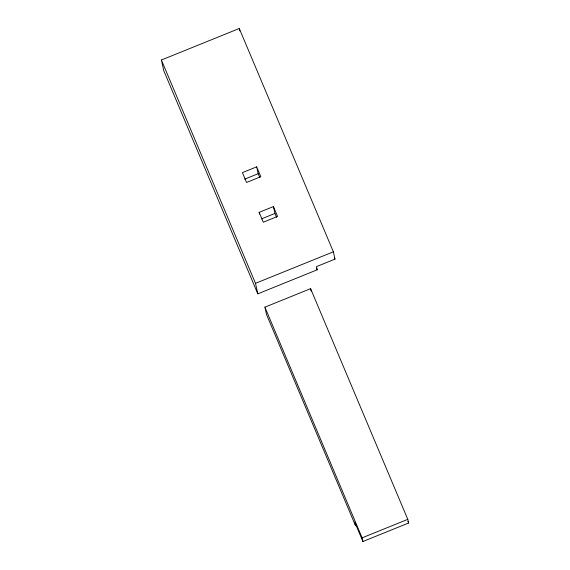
<?xml version="1.0" encoding="UTF-8"?>
<svg xmlns="http://www.w3.org/2000/svg" width="570" height="570" viewBox="0 0 570 570"><rect width="100%" height="100%" fill="white"/><g stroke="black" fill="none" stroke-linecap="round" stroke-linejoin="round"><path stroke-width="0.85" d="M161.403 60.014L239.279 28.5L333.379 251.812L334.982 259.122L316.5 266.603L317.205 269.802L257.811 293.842L163.711 70.53L161.403 60.014L255.503 283.333L257.811 293.842M256.664 166.839L242.4 172.617L246.554 182.464L260.818 176.693L256.664 166.839L258.174 173.7L259.77 177.484M244.701 179.151L258.174 173.7M259.151 212.361L273.415 206.589L277.562 216.443L263.304 222.215L259.151 212.361L259.528 214.078M261.452 218.901L274.918 213.444L273.415 206.589M255.503 283.333L333.379 251.812M264.9 307.166L310.593 288.669L407.799 519.356L408.597 523.011L362.912 541.5L354.711 522.056L355.516 525.711L266.504 314.476L264.9 307.166L362.107 537.845L362.912 541.5M362.107 537.845L407.799 519.356M334.305 257.519L334.982 259.122M316.528 268.199L317.205 269.802M407.921 521.386L408.597 523.011M274.918 213.444L276.521 217.234M310.593 288.669L311.127 291.106M239.279 28.5L239.813 30.922"/></g></svg>
